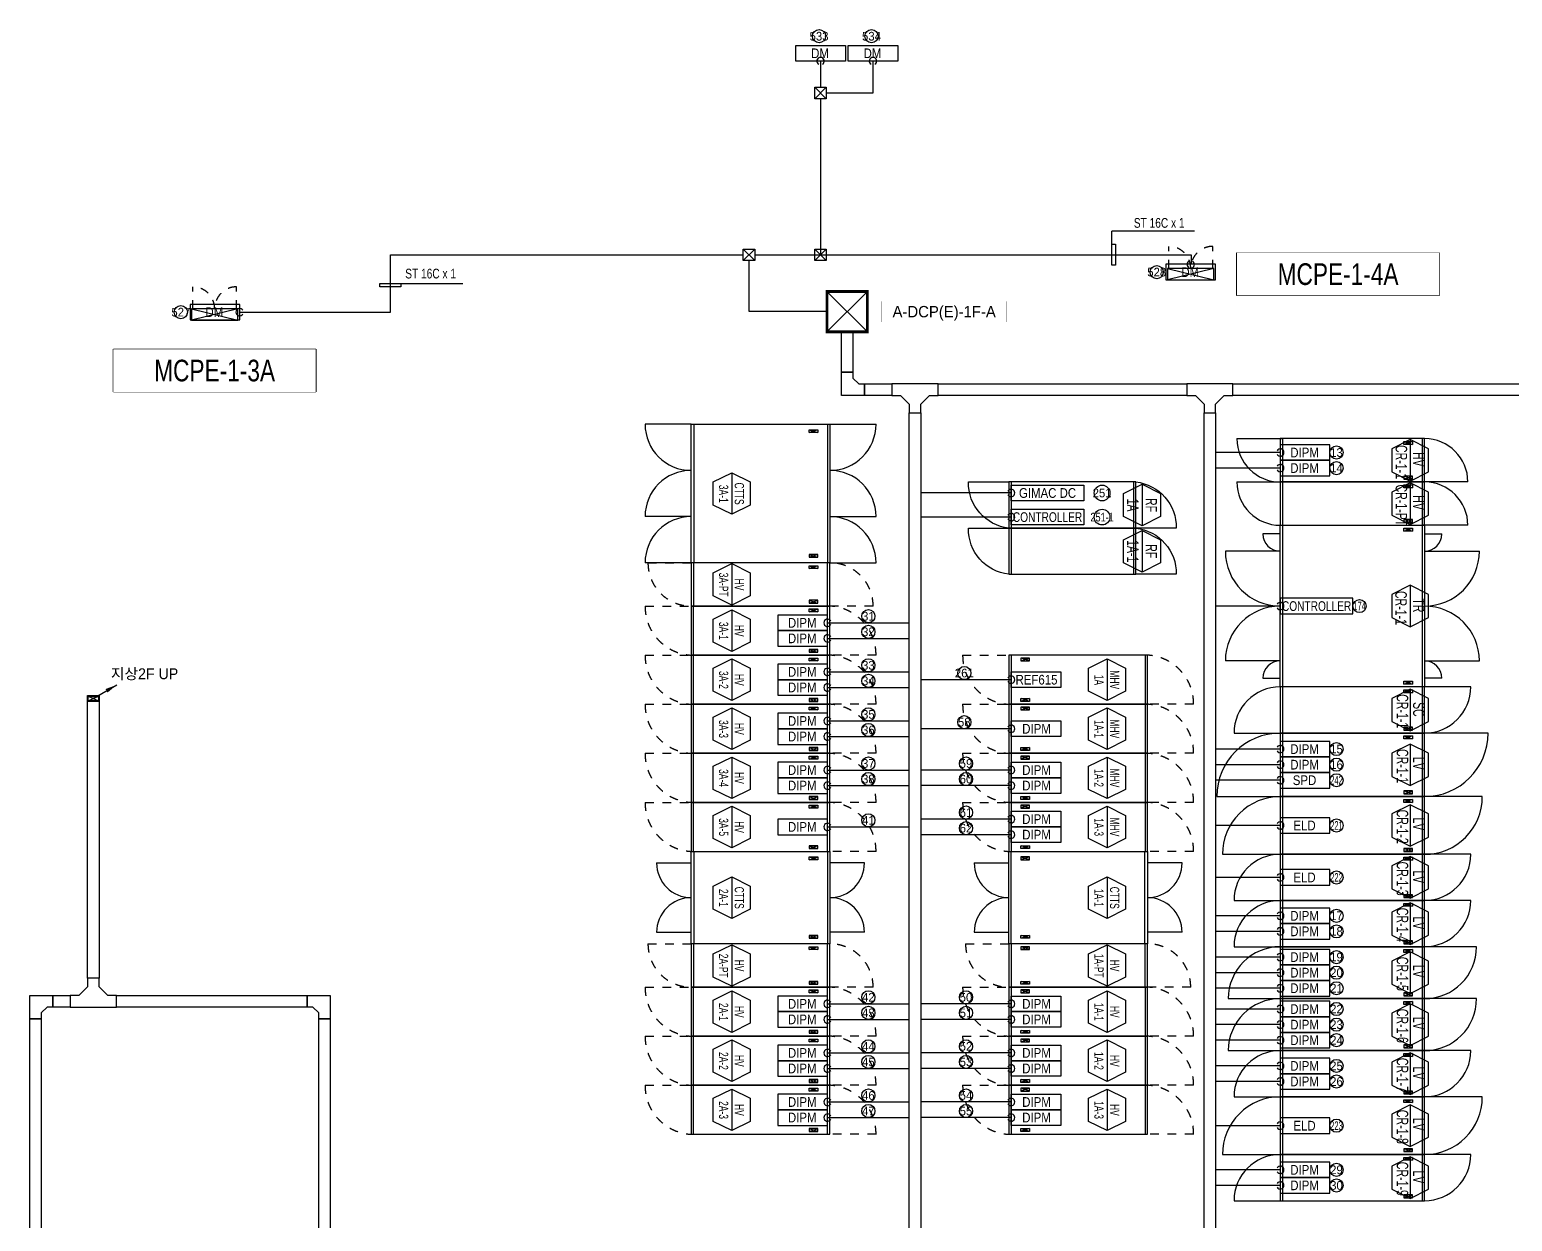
# Model space of a CAD drawing. Header units: millimetres. Extents: x 89450 to 753248, y -530175 to 1209785.
# Drawn here: x 268892 to 294570, y -302857 to -282215 of the extents above; entities that cross this region are included whole.
import ezdxf
from ezdxf.enums import TextEntityAlignment as Align

# ---------------------------------------------------------------- set-up
doc = ezdxf.new("R2010")
doc.units = ezdxf.units.MM
doc.header["$LTSCALE"] = 150
doc.linetypes.add('CONTINOUS', pattern=[0])
doc.linetypes.add('D1', pattern=[3, 1, -1, 1])
for name, color, linetype in [('------00 Switch Gear', 3, 'Continuous'), ('------00 Switch Gear_Number', 1, 'Continuous'), ('------01 Motor Control Panel or Center', 4, 'Continuous'), ('-----29 Indicator', 1, 'Continuous'), ('-----99 EPMS CABLE DUCT', 4, 'Continuous'), ('-----99 EPMS CONDUIT', 4, 'Continuous'), ('-----99 EPMS DEVICE', 3, 'Continuous'), ('-----99 EPMS PNL', 6, 'Continuous'), ('e-panel-name', 7, 'Continuous')]:
    doc.layers.add(name, color=color, linetype=linetype)
doc.layers.add('NOPLOT', color=191, linetype='Continuous', plot=False)
doc.styles.add('ELEC', font='')
doc.styles.get('ELEC').set_extended_font_data('Dotum')

# ---------------------------------------------------------------- blocks, each defined once
blk = doc.blocks.new('MCP_EQUIPMENT-2')
at = {"color": 161}
for p, q in [((200, 400), (0, -400)), ((200, -400), (0, 400))]:
    blk.add_line(p, q, dxfattribs=at)
at = {"color": 161, "linetype": 'D1'}
for p, q in [((200, 380), (580, 380)), ((200, -380), (580, -380))]:
    blk.add_line(p, q, dxfattribs=at)
at = {"color": 161}
blk.add_lwpolyline([(200, 400), (0, 400), (0, -400), (200, -400)], close=True, dxfattribs=at)
at = {"color": 161, "linetype": 'D1'}
for centre, start, end in [((200, 380), 270, 0), ((200, -380), 0, 90)]:
    blk.add_arc(centre, 380, start, end, dxfattribs=at)
blk = doc.blocks.new('zw$32E')
for p, q in [((100, 0), (0, 0)), ((0, 0), (0, -400)), ((100, -75), (100, 0)), ((175, -150), (100, -75)), ((100, -325), (175, -250)), ((250, -150), (175, -150)), ((175, -250), (250, -250)), ((250, -250), (250, -150)), ((100, -400), (100, -325)), ((0, -400), (100, -400))]:
    blk.add_line(p, q)
blk = doc.blocks.new('850X2400')
at = {"layer": '------00 Switch Gear', "color": 161}
for p, q in [((-2360, 850), (-2360, 0)), ((-40, 850), (-40, 0))]:
    blk.add_line(p, q, dxfattribs=at)
at = {"layer": '------00 Switch Gear', "color": 161, "linetype": 'D1'}
for p, q in [((-2040, 800), (-2190, 750)), ((-2040, 750), (-2190, 800)), ((-2040, 50), (-2190, 100)), ((-2040, 100), (-2190, 50))]:
    blk.add_line(p, q, dxfattribs=at)
at = {"layer": '------00 Switch Gear', "color": 161}
blk.add_lwpolyline([(-2400, 850), (-2400, 0), (0, 0), (0, 850)], close=True, dxfattribs=at)
at = {"layer": '------00 Switch Gear', "color": 161, "linetype": 'D1'}
for points in [[(-2190, 800), (-2190, 750), (-2040, 750), (-2040, 800)], [(-2190, 50), (-2190, 100), (-2040, 100), (-2040, 50)]]:
    blk.add_lwpolyline(points, close=True, dxfattribs=at)
at = {"layer": 'NOPLOT', "color": 161, "linetype": 'D1'}
for p, q in [((-3200, 850), (-2400, 850)), ((800, 0), (0, 0))]:
    blk.add_line(p, q, dxfattribs=at)
for centre, start, end in [((-2356, 843), 179.5156, 267.013), ((-44, 7), 359.5156, 87.013)]:
    blk.add_arc(centre, 844, start, end, dxfattribs=at)
blk = doc.blocks.new('1600X2400')
at = {"layer": '------00 Switch Gear', "color": 161, "linetype": 'Continuous'}
for p, q in [((-2360, 855), (-2360, 1600)), ((-42, 0), (-42, 1600)), ((-2360, 0), (-2360, 855))]:
    blk.add_line(p, q, dxfattribs=at)
at = {"layer": '------00 Switch Gear', "color": 161, "linetype": 'D1'}
for p, q in [((-2040, 1505), (-2190, 1455)), ((-2040, 1455), (-2190, 1505)), ((-2040, 95), (-2190, 145)), ((-2040, 145), (-2190, 95))]:
    blk.add_line(p, q, dxfattribs=at)
at = {"layer": '------00 Switch Gear', "color": 161}
blk.add_lwpolyline([(0, 1600), (0, 0), (-2400, 0), (-2400, 1600)], close=True, dxfattribs=at)
at = {"layer": '------00 Switch Gear', "color": 161, "linetype": 'D1'}
for points in [[(-2190, 1505), (-2190, 1455), (-2040, 1455), (-2040, 1505)], [(-2190, 95), (-2190, 145), (-2040, 145), (-2040, 95)]]:
    blk.add_lwpolyline(points, close=True, dxfattribs=at)
at = {"layer": 'NOPLOT', "color": 161, "linetype": 'ByBlock'}
for p, q in [((-3000, 1400), (-2400, 1400)), ((600, 1400), (0, 1400)), ((-3000, 200), (-2400, 200)), ((600, 200), (0, 200))]:
    blk.add_line(p, q, dxfattribs=at)
for centre, start, end in [((-2400, 1400), 180, 270), ((0, 1400), 270, 0), ((-2400, 200), 90, 180), ((0, 200), 0, 90)]:
    blk.add_arc(centre, 600, start, end, dxfattribs=at)
blk = doc.blocks.new('750X2400')
at = {"layer": '------00 Switch Gear', "color": 161}
for p, q in [((-2360, 750), (-2360, 0)), ((-42, 750), (-42, 0))]:
    blk.add_line(p, q, dxfattribs=at)
at = {"layer": '------00 Switch Gear', "color": 161, "linetype": 'D1'}
for p, q in [((-2040, 700), (-2190, 650)), ((-2040, 650), (-2190, 700)), ((-2040, 50), (-2190, 100)), ((-2040, 100), (-2190, 50))]:
    blk.add_line(p, q, dxfattribs=at)
at = {"layer": '------00 Switch Gear', "color": 161}
blk.add_lwpolyline([(-2400, 750), (-2400, 0), (0, 0), (0, 750)], close=True, dxfattribs=at)
at = {"layer": '------00 Switch Gear', "color": 161, "linetype": 'D1'}
for points in [[(-2190, 700), (-2190, 650), (-2040, 650), (-2040, 700)], [(-2190, 50), (-2190, 100), (-2040, 100), (-2040, 50)]]:
    blk.add_lwpolyline(points, close=True, dxfattribs=at)
at = {"layer": 'NOPLOT', "color": 161, "linetype": 'D1'}
for p, q in [((-3150, 750), (-2400, 750)), ((750, 0), (0, 0))]:
    blk.add_line(p, q, dxfattribs=at)
for centre, start, end in [((-2400, 750), 180, 270), ((0, 0), 0, 90)]:
    blk.add_arc(centre, 750, start, end, dxfattribs=at)
blk = doc.blocks.new('800X2500')
at = {"layer": '------00 Switch Gear', "color": 161}
for p, q in [((-2460, 800), (-2460, 0)), ((800, 800), (-42, 800)), ((-40, 800), (-40, 0)), ((-210, 750), (-360, 700)), ((-360, 750), (-210, 700)), ((-3300, 0), (-2458, 0)), ((-210, 50), (-360, 100)), ((-360, 50), (-210, 100))]:
    blk.add_line(p, q, dxfattribs=at)
for points in [[(-2500, 800), (-2500, 0), (0, 0), (0, 800)], [(-360, 750), (-210, 750), (-210, 700), (-360, 700)], [(-360, 50), (-210, 50), (-210, 100), (-360, 100)]]:
    blk.add_lwpolyline(points, close=True, dxfattribs=at)
for centre, start, end in [((-2500, 0), 90, 180), ((0, 800), 270, 0)]:
    blk.add_arc(centre, 800, start, end, dxfattribs=at)
blk = doc.blocks.new('900X2500')
at = {"layer": '------00 Switch Gear', "color": 161}
for p, q in [((-2460, 900), (-2460, 0)), ((-210, 850), (-360, 800)), ((-360, 850), (-210, 800)), ((900, 900), (-42, 900)), ((-40, 900), (-40, 0)), ((-3400, 0), (-2458, 0)), ((-210, 50), (-360, 100)), ((-360, 50), (-210, 100))]:
    blk.add_line(p, q, dxfattribs=at)
at = {"layer": '------00 Switch Gear', "color": 161, "elevation": 0}
for points in [[(-2500, 900), (-2500, 0), (0, 0), (0, 900)], [(-360, 850), (-210, 850), (-210, 800), (-360, 800)], [(-360, 50), (-210, 50), (-210, 100), (-360, 100)]]:
    blk.add_lwpolyline(points, close=True, dxfattribs=at)
at = {"layer": '------00 Switch Gear', "color": 161}
for centre, start, end in [((-2500, 0), 90, 180), ((0, 900), 270, 0)]:
    blk.add_arc(centre, 900, start, end, dxfattribs=at)
blk = doc.blocks.new('1100X2500')
at = {"layer": '------00 Switch Gear', "color": 161}
for p, q in [((-2460, 1100), (-2460, 0)), ((-210, 1050), (-360, 1000)), ((-360, 1050), (-210, 1000)), ((1100, 1100), (-42, 1100)), ((-40, 1100), (-40, 0)), ((-3600, 0), (-2458, 0)), ((-210, 50), (-360, 100)), ((-360, 50), (-210, 100))]:
    blk.add_line(p, q, dxfattribs=at)
at = {"layer": '------00 Switch Gear', "color": 161, "elevation": 0}
for points in [[(-2500, 1100), (-2500, 0), (0, 0), (0, 1100)], [(-360, 1050), (-210, 1050), (-210, 1000), (-360, 1000)], [(-360, 50), (-210, 50), (-210, 100), (-360, 100)]]:
    blk.add_lwpolyline(points, close=True, dxfattribs=at)
at = {"layer": '------00 Switch Gear', "color": 161}
for centre, start, end in [((-2500, 0), 90, 180), ((0, 1100), 270, 0)]:
    blk.add_arc(centre, 1100, start, end, dxfattribs=at)
blk = doc.blocks.new('750X2500')
at = {"layer": '------00 Switch Gear', "color": 161}
for p, q in [((-3250, 750), (-2458, 750)), ((-2460, 750), (-2460, 0)), ((-210, 700), (-360, 650)), ((-360, 700), (-210, 650)), ((-40, 750), (-40, 0)), ((-210, 50), (-360, 100)), ((-360, 50), (-210, 100)), ((750, 0), (-42, 0))]:
    blk.add_line(p, q, dxfattribs=at)
for points in [[(-2500, 750), (-2500, 0), (0, 0), (0, 750)], [(-360, 700), (-210, 700), (-210, 650), (-360, 650)], [(-360, 50), (-210, 50), (-210, 100), (-360, 100)]]:
    blk.add_lwpolyline(points, close=True, dxfattribs=at)
for centre, start, end in [((-2500, 750), 180, 270), ((0, 0), 0, 90)]:
    blk.add_arc(centre, 750, start, end, dxfattribs=at)
blk = doc.blocks.new('1000X2500')
at = {"layer": '------00 Switch Gear', "color": 0}
for p, q in [((-2460, 0), (-2460, 1000)), ((-2290, 950), (-2140, 900)), ((-2140, 950), (-2290, 900)), ((1000, 1000), (-42, 1000)), ((-40, 0), (-40, 1000)), ((-3500, 0), (-2458, 0)), ((-2290, 50), (-2140, 100)), ((-2140, 50), (-2290, 100))]:
    blk.add_line(p, q, dxfattribs=at)
at = {"layer": '------00 Switch Gear', "color": 0, "elevation": 0}
for points in [[(0, 0), (0, 1000), (-2500, 1000), (-2500, 0)], [(-2140, 950), (-2290, 950), (-2290, 900), (-2140, 900)], [(-2140, 50), (-2290, 50), (-2290, 100), (-2140, 100)]]:
    blk.add_lwpolyline(points, close=True, dxfattribs=at)
at = {"layer": '------00 Switch Gear', "color": 0}
for centre, start, end in [((-2500, 0), 90, 180), ((0, 1000), 270, 0)]:
    blk.add_arc(centre, 1000, start, end, dxfattribs=at)
blk = doc.blocks.new('2400X2400')
at = {"layer": '------00 Switch Gear', "color": 161, "linetype": 'Continuous'}
for p, q in [((-2358, 2400), (-2358, 0)), ((-40, 2400), (-40, 745)), ((-40, 745), (-40, 0))]:
    blk.add_line(p, q, dxfattribs=at)
at = {"layer": '------00 Switch Gear', "color": 161, "linetype": 'D1'}
for p, q in [((-360, 2305), (-210, 2255)), ((-360, 2255), (-210, 2305)), ((-360, 95), (-210, 145)), ((-360, 145), (-210, 95))]:
    blk.add_line(p, q, dxfattribs=at)
at = {"layer": '------00 Switch Gear', "color": 161}
blk.add_lwpolyline([(-2400, 0), (-2400, 2400), (0, 2400), (0, 0)], close=True, dxfattribs=at)
at = {"layer": '------00 Switch Gear', "color": 161, "linetype": 'D1'}
for points in [[(-210, 2305), (-210, 2255), (-360, 2255), (-360, 2305)], [(-210, 95), (-210, 145), (-360, 145), (-360, 95)]]:
    blk.add_lwpolyline(points, close=True, dxfattribs=at)
at = {"layer": 'NOPLOT', "color": 161, "linetype": 'ByBlock'}
for p, q in [((-2400, 2400), (-3200, 2400)), ((0, 2400), (800, 2400)), ((-2400, 800), (-3200, 800)), ((0, 800), (800, 800)), ((-2400, 0), (-3200, 0)), ((0, 0), (800, 0))]:
    blk.add_line(p, q, dxfattribs=at)
for centre, start, end in [((-2400, 2400), 180, 270), ((0, 2400), 270, 0), ((-2400, 800), 90, 180), ((0, 800), 0, 90), ((-2400, 0), 90, 180), ((0, 0), 0, 90)]:
    blk.add_arc(centre, 800, start, end, dxfattribs=at)

msp = doc.modelspace()

# ---------------------------------------------------------------- linework, layer by layer
at = {"layer": '------00 Switch Gear', "color": 161}
for p, q in [((285890, -290050), (285890, -291650)), ((288008, -290050), (288008, -291650)), ((290590, -290800), (290590, -293600)), ((292690, -290850), (292840, -290900)), ((292690, -290900), (292840, -290850)), ((293010, -290800), (293010, -293600)), ((290550, -290950), (290250, -290950)), ((293050, -290950), (293350, -290950)), ((290550, -291250), (289600, -291250)), ((293050, -291250), (294000, -291250)), ((290550, -293150), (289600, -293150)), ((293050, -293150), (294000, -293150)), ((290250, -293450), (290550, -293450)), ((292690, -293500), (292840, -293550)), ((292690, -293550), (292840, -293500)), ((293350, -293450), (293050, -293450))]:
    msp.add_line(p, q, dxfattribs=at)
for points in [[(285850, -290850, -0.385743), (285150, -290050), (285850, -290050)], [(288050, -290050, -0.385743), (288750, -290850), (288050, -290850)]]:
    msp.add_lwpolyline(points, format="xyb", dxfattribs=at)
at = {"layer": '------00 Switch Gear', "color": 161, "elevation": 0}
for points in [[(285850, -290050), (285850, -290850), (288050, -290850), (288050, -290050)], [(285850, -290850), (285850, -291650), (288050, -291650), (288050, -290850)], [(293050, -290800), (293050, -293600), (290550, -293600), (290550, -290800)], [(292840, -290850), (292840, -290900), (292690, -290900), (292690, -290850)], [(292840, -293500), (292840, -293550), (292690, -293550), (292690, -293500)]]:
    msp.add_lwpolyline(points, close=True, dxfattribs=at)
for points in [[(285850, -291650, -0.385743), (285150, -290850), (285850, -290850)], [(288050, -290850, -0.385743), (288750, -291650), (288050, -291650)]]:
    msp.add_lwpolyline(points, format="xyb", dxfattribs=at)
at = {"layer": '------00 Switch Gear', "color": 161}
for centre, radius, start, end in [((290550, -290950), 300, 180, 270), ((293050, -290950), 300, 270, 0), ((290550, -291250), 950, 180, 270), ((293050, -291250), 950, 270, 0), ((290550, -293150), 950, 90, 180), ((293050, -293150), 950, 0, 90), ((290550, -293450), 300, 90, 180), ((293050, -293450), 300, 0, 90)]:
    msp.add_arc(centre, radius, start, end, dxfattribs=at)
at = {"layer": '------00 Switch Gear_Number', "color": 1, "elevation": 0}
for points in [[(292800, -289315), (292800, -290035), (293120, -289875), (293120, -289475), (292800, -289315), (292480, -289475), (292480, -289875), (292800, -290035)], [(288157, -290090), (288157, -290810), (287837, -290650), (287837, -290250), (288157, -290090), (288477, -290250), (288477, -290650), (288157, -290810)], [(292800, -290065), (292800, -290785), (293120, -290625), (293120, -290225), (292800, -290065), (292480, -290225), (292480, -290625), (292800, -290785)], [(288157, -290890), (288157, -291610), (287837, -291450), (287837, -291050), (288157, -290890), (288477, -291050), (288477, -291450), (288157, -291610)], [(292800, -291840), (292800, -292560), (293120, -292400), (293120, -292000), (292800, -291840), (292480, -292000), (292480, -292400), (292800, -292560)], [(292800, -293640), (292800, -294360), (293120, -294200), (293120, -293800), (292800, -293640), (292480, -293800), (292480, -294200), (292800, -294360)], [(292800, -294590), (292800, -295310), (293120, -295150), (293120, -294750), (292800, -294590), (292480, -294750), (292480, -295150), (292800, -295310)], [(292800, -295640), (292800, -296360), (293120, -296200), (293120, -295800), (292800, -295640), (292480, -295800), (292480, -296200), (292800, -296360)], [(292800, -296540), (292800, -297260), (293120, -297100), (293120, -296700), (292800, -296540), (292480, -296700), (292480, -297100), (292800, -297260)], [(292800, -297340), (292800, -298060), (293120, -297900), (293120, -297500), (292800, -297340), (292480, -297500), (292480, -297900), (292800, -298060)], [(292800, -298190), (292800, -298910), (293120, -298750), (293120, -298350), (292800, -298190), (292480, -298350), (292480, -298750), (292800, -298910)], [(292800, -299090), (292800, -299810), (293120, -299650), (293120, -299250), (292800, -299090), (292480, -299250), (292480, -299650), (292800, -299810)], [(292800, -299940), (292800, -300660), (293120, -300500), (293120, -300100), (292800, -299940), (292480, -300100), (292480, -300500), (292800, -300660)], [(292800, -300840), (292800, -301560), (293120, -301400), (293120, -301000), (292800, -300840), (292480, -301000), (292480, -301400), (292800, -301560)], [(292800, -301740), (292800, -302460), (293120, -302300), (293120, -301900), (292800, -301740), (292480, -301900), (292480, -302300), (292800, -302460)]]:
    msp.add_lwpolyline(points, dxfattribs=at)
at = {"layer": '------00 Switch Gear_Number', "color": 1, "lineweight": -2, "elevation": 0}
for points in [[(281050, -289890), (281050, -290610), (280730, -290450), (280730, -290050), (281050, -289890), (281370, -290050), (281370, -290450), (281050, -290610)], [(281050, -291465), (281050, -292185), (280730, -292025), (280730, -291625), (281050, -291465), (281370, -291625), (281370, -292025), (281050, -292185)], [(281050, -292265), (281050, -292985), (280730, -292825), (280730, -292425), (281050, -292265), (281370, -292425), (281370, -292825), (281050, -292985)], [(281050, -293115), (281050, -293835), (280730, -293675), (280730, -293275), (281050, -293115), (281370, -293275), (281370, -293675), (281050, -293835)], [(287550, -293115), (287550, -293835), (287230, -293675), (287230, -293275), (287550, -293115), (287870, -293275), (287870, -293675), (287550, -293835)], [(281050, -293965), (281050, -294685), (280730, -294525), (280730, -294125), (281050, -293965), (281370, -294125), (281370, -294525), (281050, -294685)], [(287550, -293965), (287550, -294685), (287230, -294525), (287230, -294125), (287550, -293965), (287870, -294125), (287870, -294525), (287550, -294685)], [(281050, -294815), (281050, -295535), (280730, -295375), (280730, -294975), (281050, -294815), (281370, -294975), (281370, -295375), (281050, -295535)], [(287550, -294815), (287550, -295535), (287230, -295375), (287230, -294975), (287550, -294815), (287870, -294975), (287870, -295375), (287550, -295535)], [(281050, -295665), (281050, -296385), (280730, -296225), (280730, -295825), (281050, -295665), (281370, -295825), (281370, -296225), (281050, -296385)], [(287550, -295665), (287550, -296385), (287230, -296225), (287230, -295825), (287550, -295665), (287870, -295825), (287870, -296225), (287550, -296385)], [(281050, -296890), (281050, -297610), (280730, -297450), (280730, -297050), (281050, -296890), (281370, -297050), (281370, -297450), (281050, -297610)], [(287550, -296890), (287550, -297610), (287230, -297450), (287230, -297050), (287550, -296890), (287870, -297050), (287870, -297450), (287550, -297610)], [(281050, -298065), (281050, -298785), (280730, -298625), (280730, -298225), (281050, -298065), (281370, -298225), (281370, -298625), (281050, -298785)], [(287550, -298065), (287550, -298785), (287230, -298625), (287230, -298225), (287550, -298065), (287870, -298225), (287870, -298625), (287550, -298785)], [(281050, -298865), (281050, -299585), (280730, -299425), (280730, -299025), (281050, -298865), (281370, -299025), (281370, -299425), (281050, -299585)], [(287550, -298865), (287550, -299585), (287230, -299425), (287230, -299025), (287550, -298865), (287870, -299025), (287870, -299425), (287550, -299585)], [(281050, -299715), (281050, -300435), (280730, -300275), (280730, -299875), (281050, -299715), (281370, -299875), (281370, -300275), (281050, -300435)], [(287550, -299715), (287550, -300435), (287230, -300275), (287230, -299875), (287550, -299715), (287870, -299875), (287870, -300275), (287550, -300435)], [(281050, -300565), (281050, -301285), (280730, -301125), (280730, -300725), (281050, -300565), (281370, -300725), (281370, -301125), (281050, -301285)], [(287550, -300565), (287550, -301285), (287230, -301125), (287230, -300725), (287550, -300565), (287870, -300725), (287870, -301125), (287550, -301285)]]:
    msp.add_lwpolyline(points, dxfattribs=at)
at = {"layer": '------01 Motor Control Panel or Center', "linetype": 'CONTINOUS', "elevation": 0}
for points in [[(293303, -286080), (293303, -286820), (289800, -286820), (289800, -286080)], [(273846, -287750), (273846, -288490), (270343, -288490), (270343, -287750)]]:
    msp.add_lwpolyline(points, close=True, dxfattribs=at)
at = {"layer": '-----29 Indicator'}
for centre, radius in [((282563, -282329), 114), ((283471, -282329), 114), ((288411, -286415), 114), ((271510, -287109), 114), ((291524, -289540), 114), ((291524, -289810), 114), ((287465, -290241), 136), ((287465, -290659), 136), ((291924, -292200), 114), ((283417, -292376), 114), ((283417, -292646), 114), ((283417, -293226), 114), ((285079, -293360), 114), ((283417, -293496), 114), ((283417, -294076), 114), ((283417, -294346), 114), ((285079, -294210), 114), ((291524, -294677), 114), ((283417, -294926), 114), ((285108, -294926), 114), ((291524, -294947), 114), ((283417, -295196), 114), ((285108, -295196), 114), ((291524, -295217), 114), ((283417, -295911), 114), ((285108, -295776), 114), ((285108, -296046), 114), ((291524, -296000), 114), ((291524, -296900), 114), ((291524, -297565), 114), ((291524, -297835), 114), ((291524, -298280), 114), ((291524, -298550), 114), ((283417, -298976), 114), ((285108, -298976), 114), ((291524, -298820), 114), ((283417, -299246), 114), ((285108, -299246), 114), ((291524, -299180), 114), ((291524, -299450), 114), ((291524, -299720), 114), ((283417, -299826), 114), ((285108, -299826), 114), ((283417, -300096), 114), ((285108, -300096), 114), ((291524, -300165), 114), ((291524, -300435), 114), ((283417, -300676), 114), ((285108, -300676), 114), ((283417, -300946), 114), ((285108, -300946), 114), ((291524, -301200), 114), ((291524, -301965), 114), ((291524, -302235), 114)]:
    msp.add_circle(centre, radius, dxfattribs=at)
at = {"layer": '-----99 EPMS CABLE DUCT'}
for p, q in [((282589, -282760), (282589, -283213)), ((283497, -282760), (283497, -283313)), ((282589, -283413), (282589, -286115)), ((283497, -283313), (282689, -283313)), ((269903, -293760), (270083, -293840)), ((269903, -293840), (270083, -293760)), ((269993, -293800), (270399, -293566))]:
    msp.add_line(p, q, dxfattribs=at)
at = {"layer": '-----99 EPMS CABLE DUCT', "elevation": 0}
for points in [[(272529, -287109), (275139, -287109), (275139, -286115), (281250, -286115)], [(282700, -287100), (281350, -287100), (281350, -286215)], [(281450, -286115), (289006, -286115), (289006, -286280)], [(283350, -288350), (283350, -288550), (282950, -288550), (282950, -288150), (283150, -288150), (283150, -288250), (283250, -288350), (283350, -288350)], [(269092, -299347), (268892, -299347), (268892, -298947), (269292, -298947), (269292, -299147), (269192, -299147), (269092, -299247), (269092, -299347)], [(273698, -299147), (273698, -298947), (274098, -298947), (274098, -299347), (273898, -299347), (273898, -299247), (273798, -299147), (273698, -299147)]]:
    msp.add_lwpolyline(points, dxfattribs=at)
for points in [[(282950, -287450), (283150, -287450), (283150, -288150), (282950, -288150)], [(283350, -288350), (283825, -288350), (283825, -288550), (283350, -288550)], [(284625, -288350), (288930, -288350), (288930, -288550), (284625, -288550)], [(289730, -288350), (300076, -288350), (300076, -288550), (289730, -288550)], [(284125, -288850), (284325, -288850), (284325, -305711), (284125, -305711)], [(289230, -288850), (289430, -288850), (289430, -305711), (289230, -305711)], [(269893, -293750), (270093, -293750), (270093, -298647), (269893, -298647)], [(269893, -293750), (270093, -293750), (270093, -293850), (269893, -293850)], [(269903, -293760), (270083, -293760), (270083, -293840), (269903, -293840)], [(269292, -298947), (269593, -298947), (269593, -299147), (269292, -299147)], [(270393, -298947), (273698, -298947), (273698, -299147), (270393, -299147)], [(268892, -299347), (269092, -299347), (269092, -306602), (268892, -306602)], [(273898, -299347), (274098, -299347), (274098, -305811), (273898, -305811)]]:
    msp.add_lwpolyline(points, close=True, dxfattribs=at)
msp.add_lwpolyline([(270399, -293566, 0, 70, 0), (270223, -293667, 40, 40, 0)], format="xyseb", dxfattribs=at)
at = {"layer": '-----99 EPMS CABLE DUCT'}
msp.add_circle((269993, -293800), 10, dxfattribs=at)
at = {"layer": '-----99 EPMS CONDUIT'}
for p, q in [((282689, -283213), (282489, -283413)), ((282489, -283213), (282689, -283413)), ((287635, -286297), (287635, -285706)), ((289063, -285706), (287635, -285706)), ((281450, -286015), (281250, -286215)), ((281250, -286015), (281450, -286215)), ((282689, -286015), (282489, -286215)), ((282489, -286015), (282689, -286215)), ((274957, -286612), (276393, -286612)), ((290550, -289540), (289430, -289540)), ((290550, -289810), (289430, -289810)), ((285890, -290241), (284325, -290241, 0)), ((285890, -290659), (284325, -290659, 0)), ((290550, -292200), (289430, -292200)), ((282710, -292490), (284125, -292490)), ((282710, -292760), (284125, -292760)), ((282710, -293340), (284125, -293340)), ((285890, -293475), (284325, -293475)), ((282710, -293610), (284125, -293610)), ((282710, -294190), (284125, -294190)), ((282710, -294460), (284125, -294460)), ((285890, -294325), (284325, -294325)), ((290550, -294677), (289430, -294677)), ((282710, -295040), (284125, -295040)), ((285890, -295040), (284325, -295040)), ((290550, -294947), (289430, -294947)), ((290550, -295217), (289430, -295217)), ((282710, -295310), (284125, -295310)), ((285890, -295310), (284325, -295310)), ((282710, -296025), (284125, -296025)), ((285890, -295890), (284325, -295890)), ((290550, -296000), (289430, -296000)), ((285890, -296160), (284325, -296160)), ((290550, -296900), (289430, -296900)), ((290550, -297565), (289430, -297565)), ((290550, -297835), (289430, -297835)), ((290550, -298280), (289430, -298280)), ((290550, -298550), (289430, -298550)), ((290550, -298820), (289430, -298820)), ((282710, -299090), (284125, -299090)), ((285890, -299090), (284325, -299090)), ((282710, -299360), (284125, -299360)), ((285890, -299360), (284325, -299360)), ((290550, -299180), (289430, -299180)), ((290550, -299450), (289430, -299450)), ((290550, -299720), (289430, -299720)), ((282710, -299940), (284125, -299940)), ((285890, -299940), (284325, -299940)), ((290550, -300165), (289430, -300165)), ((282710, -300210), (284125, -300210)), ((285890, -300210), (284325, -300210)), ((290550, -300435), (289430, -300435)), ((282710, -300790), (284125, -300790)), ((285890, -300790), (284325, -300790)), ((282710, -301060), (284125, -301060)), ((285890, -301060), (284325, -301060)), ((290550, -301200), (289430, -301200)), ((290550, -301965), (289430, -301965)), ((290550, -302235), (289430, -302235))]:
    msp.add_line(p, q, dxfattribs=at)
at = {"layer": '-----99 EPMS CONDUIT', "elevation": 0}
for points in [[(282489, -283213), (282689, -283213), (282689, -283413), (282489, -283413)], [(281250, -286015), (281450, -286015), (281450, -286215), (281250, -286215)], [(282489, -286015), (282689, -286015), (282689, -286215), (282489, -286215)], [(287635, -286297), (287635, -285933), (287695, -285933), (287695, -286297)], [(274957, -286612), (275321, -286612), (275321, -286672), (274957, -286672)]]:
    msp.add_lwpolyline(points, close=True, dxfattribs=at)
at = {"layer": '-----99 EPMS CONDUIT'}
for centre, start, end in [((282589, -282760), 300, 240), ((283497, -282760), 300, 240), ((289000, -286284), 120, 60), ((272529, -287109), 30, 330), ((290550, -289540), 210, 150), ((290550, -289810), 210, 150), ((285890, -290241), 210, 150), ((285890, -290659), 210, 150), ((290550, -292200), 210, 150), ((282710, -292490), 30, 330), ((282710, -292760), 30, 330), ((282710, -293340), 30, 330), ((285890, -293475), 210, 150), ((282710, -293610), 30, 330), ((282710, -294190), 30, 330), ((285890, -294325), 210, 150), ((282710, -294460), 30, 330), ((290550, -294677), 210, 150), ((282710, -295040), 30, 330), ((285890, -295040), 210, 150), ((290550, -294947), 210, 150), ((282710, -295310), 30, 330), ((285890, -295310), 210, 150), ((290550, -295217), 210, 150), ((282710, -296025), 30, 330), ((285890, -295890), 210, 150), ((290550, -296000), 210, 150), ((285890, -296160), 210, 150), ((290550, -296900), 210, 150), ((290550, -297565), 210, 150), ((290550, -297835), 210, 150), ((290550, -298280), 210, 150), ((290550, -298550), 210, 150), ((290550, -298820), 210, 150), ((282710, -299090), 30, 330), ((285890, -299090), 210, 150), ((290550, -299180), 210, 150), ((282710, -299360), 30, 330), ((285890, -299360), 210, 150), ((290550, -299450), 210, 150), ((290550, -299720), 210, 150), ((282710, -299940), 30, 330), ((285890, -299940), 210, 150), ((282710, -300210), 30, 330), ((285890, -300210), 210, 150), ((290550, -300165), 210, 150), ((290550, -300435), 210, 150), ((282710, -300790), 30, 330), ((285890, -300790), 210, 150), ((282710, -301060), 30, 330), ((285890, -301060), 210, 150), ((290550, -301200), 210, 150), ((290550, -301965), 210, 150), ((290550, -302235), 210, 150)]:
    msp.add_arc(centre, 63.8, start, end, dxfattribs=at)
at = {"layer": '-----99 EPMS DEVICE', "color": 2, "elevation": 0}
for points in [[(283019, -282760), (282159, -282760), (282159, -282490), (283019, -282490)], [(283927, -282760), (283067, -282760), (283067, -282490), (283927, -282490)], [(289430, -286280), (288570, -286280), (288570, -286550), (289430, -286550)], [(272529, -286974), (271669, -286974), (271669, -287244), (272529, -287244)], [(285890, -290106), (287150, -290106), (287150, -290376), (285890, -290376)], [(291410, -295865), (290550, -295865), (290550, -296135), (291410, -296135)], [(291410, -296765), (290550, -296765), (290550, -297035), (291410, -297035)], [(291410, -301065), (290550, -301065), (290550, -301335), (291410, -301335)]]:
    msp.add_lwpolyline(points, close=True, dxfattribs=at)
at = {"layer": '-----99 EPMS DEVICE', "elevation": 0}
for points in [[(291410, -289405), (290550, -289405), (290550, -289675), (291410, -289675)], [(291410, -289675), (290550, -289675), (290550, -289945), (291410, -289945)], [(285890, -290524), (287150, -290524), (287150, -290794), (285890, -290794)], [(282710, -292355), (281850, -292355), (281850, -292625), (282710, -292625)], [(282710, -292625), (281850, -292625), (281850, -292895), (282710, -292895)], [(282710, -293205), (281850, -293205), (281850, -293475), (282710, -293475)], [(282710, -293475), (281850, -293475), (281850, -293745), (282710, -293745)], [(285890, -293340), (286750, -293340), (286750, -293610), (285890, -293610)], [(282710, -294055), (281850, -294055), (281850, -294325), (282710, -294325)], [(285890, -294190), (286750, -294190), (286750, -294460), (285890, -294460)], [(282710, -294325), (281850, -294325), (281850, -294595), (282710, -294595)], [(291410, -294543), (290550, -294543), (290550, -294812), (291410, -294812)], [(282710, -294905), (281850, -294905), (281850, -295175), (282710, -295175)], [(285890, -294905), (286750, -294905), (286750, -295175), (285890, -295175)], [(291410, -294812), (290550, -294812), (290550, -295082), (291410, -295082)], [(282710, -295175), (281850, -295175), (281850, -295445), (282710, -295445)], [(285890, -295175), (286750, -295175), (286750, -295445), (285890, -295445)], [(291410, -295082), (290550, -295082), (290550, -295352), (291410, -295352)], [(285890, -295755), (286750, -295755), (286750, -296025), (285890, -296025)], [(282710, -295890), (281850, -295890), (281850, -296160), (282710, -296160)], [(285890, -296025), (286750, -296025), (286750, -296295), (285890, -296295)], [(291410, -297430), (290550, -297430), (290550, -297700), (291410, -297700)], [(291410, -297700), (290550, -297700), (290550, -297970), (291410, -297970)], [(291410, -298146), (290550, -298146), (290550, -298415), (291410, -298415)], [(291410, -298415), (290550, -298415), (290550, -298685), (291410, -298685)], [(291410, -298685), (290550, -298685), (290550, -298954), (291410, -298954)], [(282710, -298955), (281850, -298955), (281850, -299225), (282710, -299225)], [(285890, -298955), (286750, -298955), (286750, -299225), (285890, -299225)], [(291410, -299046), (290550, -299046), (290550, -299315), (291410, -299315)], [(282710, -299225), (281850, -299225), (281850, -299495), (282710, -299495)], [(285890, -299225), (286750, -299225), (286750, -299495), (285890, -299495)], [(291410, -299315), (290550, -299315), (290550, -299585), (291410, -299585)], [(291410, -299585), (290550, -299585), (290550, -299854), (291410, -299854)], [(282710, -299805), (281850, -299805), (281850, -300075), (282710, -300075)], [(285890, -299805), (286750, -299805), (286750, -300075), (285890, -300075)], [(282710, -300075), (281850, -300075), (281850, -300345), (282710, -300345)], [(285890, -300075), (286750, -300075), (286750, -300345), (285890, -300345)], [(291410, -300030), (290550, -300030), (290550, -300300), (291410, -300300)], [(291410, -300300), (290550, -300300), (290550, -300570), (291410, -300570)], [(282710, -300655), (281850, -300655), (281850, -300925), (282710, -300925)], [(285890, -300655), (286750, -300655), (286750, -300925), (285890, -300925)], [(282710, -300925), (281850, -300925), (281850, -301195), (282710, -301195)], [(285890, -300925), (286750, -300925), (286750, -301195), (285890, -301195)], [(291410, -301830), (290550, -301830), (290550, -302100), (291410, -302100)], [(291410, -302100), (290550, -302100), (290550, -302370), (291410, -302370)]]:
    msp.add_lwpolyline(points, close=True, dxfattribs=at)
at = {"layer": '-----99 EPMS DEVICE', "color": 2}
msp.add_lwpolyline([(291810, -292065), (290550, -292065), (290550, -292335), (291810, -292335)], close=True, dxfattribs=at)
at = {"layer": '-----99 EPMS PNL'}
for p, q in [((282700, -286750), (283400, -287450)), ((282700, -287450), (283400, -286750))]:
    msp.add_line(p, q, dxfattribs=at)
at = {"layer": '-----99 EPMS PNL', "elevation": 0}
for points, const_width in [([(282700, -286750), (283400, -286750), (283400, -287450), (282700, -287450)], 50), ([(283645, -287281), (283645, -286920), (285815, -286920), (285815, -287281)], 1)]:
    msp.add_lwpolyline(points, close=True, dxfattribs=dict(at, const_width=const_width))

# ---------------------------------------------------------------- block references
at = {"layer": '------00 Switch Gear', "color": 161}
msp.add_blockref('2400X2400', (282750, -291450), dxfattribs=at)
at = {"layer": '------00 Switch Gear', "color": 161, "rotation": 180}
for p in [(290550, -295500), (290550, -300700)]:
    msp.add_blockref('1000X2500', p, dxfattribs=at)
at = {"layer": '------01 Motor Control Panel or Center', "rotation": 89.99999999999999}
msp.add_blockref('MCP_EQUIPMENT-2', (289000, -286550), dxfattribs=at)
at = {"layer": '------01 Motor Control Panel or Center', "color": 161, "rotation": 89.99999999999999}
msp.add_blockref('MCP_EQUIPMENT-2', (272095, -287250), dxfattribs=at)
at = {"layer": '-----99 EPMS CABLE DUCT', "xscale": 2, "yscale": 2, "zscale": 2}
for p, rotation in [((284625, -288350), 269.9999999999999), ((289730, -288350), 269.9999999999999), ((269593, -299147), 89.99999999999993)]:
    msp.add_blockref('zw$32E', p, dxfattribs=dict(at, rotation=rotation))
at = {"layer": 'e-panel-name'}
for name, p in [('750X2500', (293050, -290050)), ('750X2500', (293050, -290800)), ('850X2400', (288250, -293900)), ('800X2500', (293050, -294400)), ('850X2400', (288250, -294750)), ('1100X2500', (293050, -295500)), ('850X2400', (288250, -295600)), ('850X2400', (288250, -296450)), ('1600X2400', (288250, -298050)), ('800X2500', (293050, -297300)), ('800X2500', (293050, -298100)), ('750X2400', (288250, -298800)), ('900X2500', (293050, -299000)), ('850X2400', (288250, -299650)), ('900X2500', (293050, -299900)), ('850X2400', (288250, -300500)), ('800X2500', (293050, -300700)), ('850X2400', (288250, -301350)), ('800X2500', (293050, -302500))]:
    msp.add_blockref(name, p, dxfattribs=at)
at = {"layer": 'e-panel-name', "rotation": 180}
for name, p in [('750X2400', (280350, -291450)), ('850X2400', (280350, -292200)), ('850X2400', (280350, -293050)), ('850X2400', (280350, -293900)), ('850X2400', (280350, -294750)), ('850X2400', (280350, -295600)), ('1600X2400', (280350, -296450)), ('750X2400', (280350, -298050)), ('850X2400', (280350, -298800)), ('850X2400', (280350, -299650)), ('850X2400', (280350, -300500))]:
    msp.add_blockref(name, p, dxfattribs=at)

# ---------------------------------------------------------------- texts
at = {"layer": '------00 Switch Gear_Number', "color": 0, "style": 'ELEC', "width": 0.7}
for s, p in [('CR-1-1', (292648, -289705)), ('HV', (292951, -289658)), ('CR-1-PT', (292648, -290455)), ('HV', (292951, -290408)), ('CR-1-1', (292642, -292233)), ('TR', (292951, -292188)), ('CR-1-1', (292667, -294021)), ('SC', (292951, -293989)), ('CR-1-1', (292667, -294971)), ('LV', (292951, -294924)), ('CR-1-2', (292667, -296021)), ('LV', (292951, -295974)), ('CR-1-3', (292667, -296921)), ('LV', (292951, -296889)), ('CR-1-4', (292667, -297721)), ('LV', (292951, -297689)), ('CR-1-5', (292667, -298571)), ('LV', (292951, -298524)), ('CR-1-6', (292667, -299471)), ('LV', (292951, -299424)), ('CR-1-7', (292667, -300321)), ('LV', (292951, -300289)), ('CR-1-8', (292667, -301221)), ('LV', (292951, -301174)), ('CR-1-9', (292667, -302121)), ('LV', (292951, -302089))]:
    msp.add_text(s, height=200, rotation=270, dxfattribs=at).set_placement(p, align=Align.MIDDLE_CENTER)
at = {"layer": '------00 Switch Gear_Number', "color": 7, "lineweight": -2, "style": 'ELEC', "width": 0.7}
for s, p in [('3A-1', (280910, -290254)), ('CTTS', (281182, -290252)), ('3A-PT', (280910, -291829)), ('HV', (281182, -291827)), ('3A-1', (280910, -292629)), ('HV', (281182, -292627)), ('3A-2', (280910, -293479)), ('HV', (281182, -293477)), ('1A', (287410, -293479)), ('MHV', (287682, -293477)), ('3A-3', (280910, -294329)), ('HV', (281182, -294327)), ('1A-1', (287410, -294329)), ('MHV', (287682, -294327)), ('3A-4', (280910, -295179)), ('1A-2', (287410, -295179)), ('MHV', (287682, -295177)), ('HV', (281182, -295177)), ('3A-5', (280910, -296029)), ('HV', (281182, -296027)), ('1A-3', (287410, -296029)), ('MHV', (287682, -296027)), ('CTTS', (281182, -297252)), ('CTTS', (287682, -297252)), ('2A-1', (280910, -297254)), ('1A-1', (287410, -297254)), ('2A-PT', (280910, -298429)), ('HV', (281182, -298427)), ('1A-PT', (287410, -298429)), ('HV', (287682, -298427)), ('2A-1', (280910, -299229)), ('HV', (281182, -299227)), ('1A-1', (287410, -299229)), ('HV', (287682, -299227)), ('2A-2', (280910, -300079)), ('HV', (281182, -300077)), ('1A-2', (287410, -300079)), ('HV', (287682, -300077)), ('2A-3', (280910, -300929)), ('HV', (281182, -300927)), ('1A-3', (287410, -300929)), ('HV', (287682, -300927))]:
    msp.add_text(s, height=160, rotation=270, dxfattribs=at).set_placement(p, align=Align.MIDDLE)
at = {"layer": '------00 Switch Gear_Number', "color": 7, "style": 'ELEC', "width": 0.7}
for s, p in [('1A', (287997, -290450)), ('RF', (288317, -290450)), ('1A-1', (287997, -291250)), ('RF', (288317, -291250))]:
    msp.add_text(s, height=200, rotation=270, dxfattribs=at).set_placement(p, align=Align.MIDDLE_CENTER)
at = {"layer": '-----29 Indicator', "style": 'ELEC'}
for s, p in [('533', (282563, -282329)), ('534', (283471, -282329)), ('528', (288411, -286415)), ('527', (271510, -287109)), ('13', (291524, -289540)), ('14', (291524, -289810)), ('251', (287465, -290241)), ('31', (283417, -292376)), ('32', (283417, -292646)), ('33', (283417, -293226)), ('34', (283417, -293496)), ('261', (285079, -293360)), ('35', (283417, -294076)), ('36', (283417, -294346)), ('58', (285079, -294210)), ('15', (291524, -294677)), ('37', (283417, -294926)), ('59', (285108, -294926)), ('16', (291524, -294947)), ('38', (283417, -295196)), ('60', (285108, -295196)), ('61', (285108, -295776)), ('41', (283417, -295911)), ('62', (285108, -296046)), ('17', (291524, -297565)), ('18', (291524, -297835)), ('19', (291524, -298280)), ('20', (291524, -298550)), ('21', (291524, -298820)), ('42', (283417, -298976)), ('50', (285108, -298976)), ('22', (291524, -299180)), ('43', (283417, -299246)), ('51', (285108, -299246)), ('23', (291524, -299450)), ('24', (291524, -299720)), ('44', (283417, -299826)), ('52', (285108, -299826)), ('45', (283417, -300096)), ('53', (285108, -300096)), ('25', (291524, -300165)), ('26', (291524, -300435)), ('46', (283417, -300676)), ('54', (285108, -300676)), ('47', (283417, -300946)), ('55', (285108, -300946)), ('29', (291524, -301965)), ('30', (291524, -302235))]:
    msp.add_text(s, height=150, dxfattribs=at).set_placement(p, align=Align.MIDDLE_CENTER)
for s, width, p in [('251-1', 0.8, (287465, -290659)), ('174', 0.6, (291924, -292200)), ('242', 0.6, (291524, -295217)), ('221', 0.6, (291524, -296000)), ('222', 0.6, (291524, -296900)), ('223', 0.6, (291524, -301200))]:
    msp.add_text(s, height=150, dxfattribs=dict(at, width=width)).set_placement(p, align=Align.MIDDLE_CENTER)
at = {"layer": '-----99 EPMS CABLE DUCT', "style": 'ELEC'}
msp.add_text('지상2F UP', height=187.7, dxfattribs=at).set_placement((270298, -293466))
msp.add_text('지상2F UP', height=187.7, dxfattribs=at).set_placement((270298, -293466))
at = {"layer": '-----99 EPMS CONDUIT', "style": 'ELEC', "width": 0.8}
for p in [(288454, -285563), (275836, -286441)]:
    msp.add_text('ST 16C x 1', height=168, dxfattribs=at).set_placement(p, align=Align.MIDDLE_CENTER)
at = {"layer": '-----99 EPMS DEVICE', "color": 2, "style": 'ELEC', "width": 0.9}
for s, p in [('DM', (282580, -282625)), ('DM', (283488, -282625)), ('DM', (288991, -286415)), ('DM', (272090, -287109)), ('ELD', (290971, -296000)), ('ELD', (290971, -296900)), ('ELD', (290971, -301200))]:
    msp.add_text(s, height=168, dxfattribs=at).set_placement(p, align=Align.MIDDLE)
at = {"layer": '-----99 EPMS DEVICE', "style": 'ELEC', "width": 0.9}
for s, p in [('DIPM', (290971, -289540)), ('DIPM', (290971, -289809)), ('DIPM', (282271, -292490)), ('DIPM', (282271, -292759)), ('DIPM', (282271, -293340)), ('REF615', (286329, -293475)), ('DIPM', (282271, -293609)), ('DIPM', (282271, -294190)), ('DIPM', (286329, -294325)), ('DIPM', (282271, -294459)), ('DIPM', (290971, -294677)), ('DIPM', (282271, -295040)), ('DIPM', (286329, -295040)), ('DIPM', (290971, -294947)), ('DIPM', (282271, -295309)), ('DIPM', (286329, -295309)), ('SPD', (290971, -295216)), ('DIPM', (286329, -295890)), ('DIPM', (282271, -296025)), ('DIPM', (286329, -296159)), ('DIPM', (290971, -297565)), ('DIPM', (290971, -297834)), ('DIPM', (290971, -298280)), ('DIPM', (290971, -298550)), ('DIPM', (290971, -298819)), ('DIPM', (282271, -299090)), ('DIPM', (286329, -299090)), ('DIPM', (290971, -299180)), ('DIPM', (282271, -299359)), ('DIPM', (286329, -299359)), ('DIPM', (290971, -299450)), ('DIPM', (290971, -299719)), ('DIPM', (282271, -299940)), ('DIPM', (286329, -299940)), ('DIPM', (282271, -300209)), ('DIPM', (286329, -300209)), ('DIPM', (290971, -300165)), ('DIPM', (290971, -300434)), ('DIPM', (282271, -300790)), ('DIPM', (286329, -300790)), ('DIPM', (282271, -301059)), ('DIPM', (286329, -301059)), ('DIPM', (290971, -301965)), ('DIPM', (290971, -302234))]:
    msp.add_text(s, height=168, dxfattribs=at).set_placement(p, align=Align.MIDDLE)
at = {"layer": '-----99 EPMS DEVICE', "color": 2, "style": 'ELEC'}
for s, width, p in [('GIMAC DC', 0.9, (286520, -290241)), ('CONTROLLER', 0.8, (291180, -292200))]:
    msp.add_text(s, height=168, dxfattribs=dict(at, width=width)).set_placement(p, align=Align.MIDDLE_CENTER)
at = {"layer": '-----99 EPMS DEVICE', "style": 'ELEC', "width": 0.8}
msp.add_text('CONTROLLER', height=168, dxfattribs=at).set_placement((286520, -290659), align=Align.MIDDLE_CENTER)
at = {"layer": '-----99 EPMS PNL', "style": 'ELEC'}
msp.add_text('A-DCP(E)-1F-A', height=196.83, dxfattribs=at).set_placement((284730, -287100), align=Align.MIDDLE_CENTER)

# ---------------------------------------------------------------- next in the draw order: wipeouts: each hides what was drawn before it
at = {"color": 1}
for points in [[(289800, -286080), (293303, -286080), (293303, -286820), (289800, -286820)], [(270343, -287750), (273846, -287750), (273846, -288490), (270343, -288490)]]:
    msp.add_wipeout(points, dxfattribs=at).dxf.layer = '------01 Motor Control Panel or Center'

# ---------------------------------------------------------------- next in the draw order: linework, layer by layer
at = {"layer": '------01 Motor Control Panel or Center', "linetype": 'CONTINOUS', "elevation": 0}
for points in [[(293303, -286080), (293303, -286820), (289800, -286820), (289800, -286080)], [(273846, -287750), (273846, -288490), (270343, -288490), (270343, -287750)]]:
    msp.add_lwpolyline(points, close=True, dxfattribs=at)

# ---------------------------------------------------------------- next in the draw order: texts
at = {"layer": '------01 Motor Control Panel or Center', "linetype": 'CONTINOUS', "style": 'ELEC', "width": 0.8}
for s, p in [('MCPE-1-4A', (291552, -286450)), ('MCPE-1-3A', (272095, -288120))]:
    msp.add_text(s, height=375, dxfattribs=at).set_placement(p, align=Align.MIDDLE)

# ---------------------------------------------------------------- next in the draw order: wipeouts: each hides what was drawn before it
at = {"color": 1}
for points in [[(289800, -286080), (293303, -286080), (293303, -286820), (289800, -286820)], [(270343, -287750), (273846, -287750), (273846, -288490), (270343, -288490)]]:
    msp.add_wipeout(points, dxfattribs=at).dxf.layer = '------01 Motor Control Panel or Center'

# ---------------------------------------------------------------- next in the draw order: texts
at = {"layer": '------01 Motor Control Panel or Center', "linetype": 'CONTINOUS', "style": 'ELEC', "width": 0.8}
for s, p in [('MCPE-1-4A', (291552, -286450)), ('MCPE-1-3A', (272095, -288120))]:
    msp.add_text(s, height=375, dxfattribs=at).set_placement(p, align=Align.MIDDLE)

doc.saveas('drawing.dxf')
